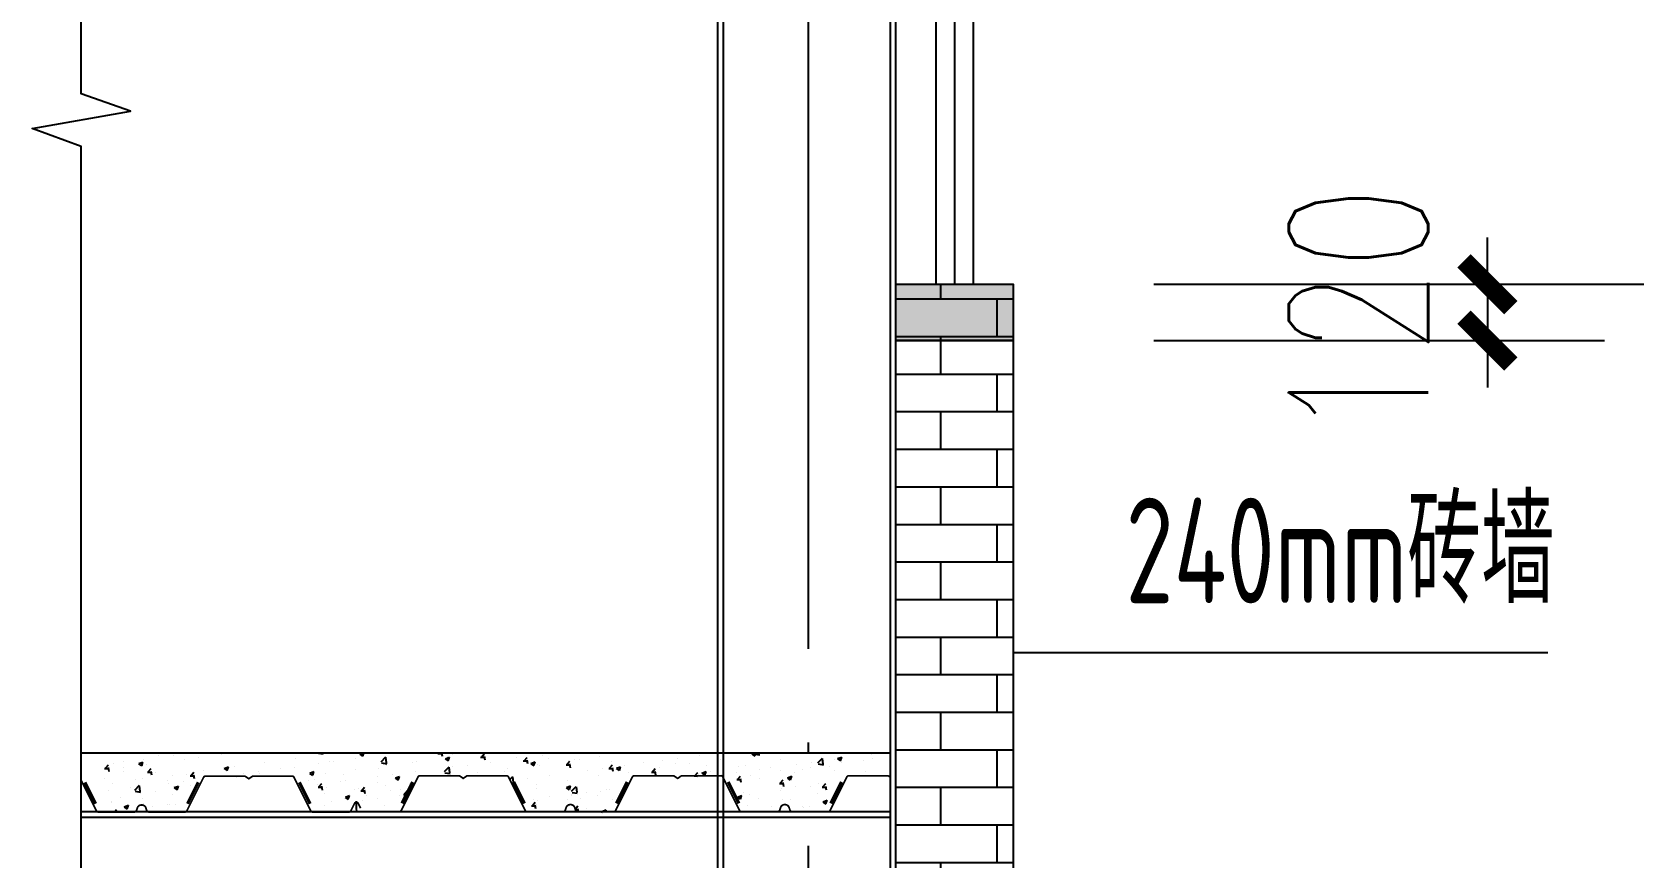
# Model space of a CAD drawing. Extents: x -89996 to 1006241, y -2176 to 440573.
# Drawn here: x 730231 to 733649, y 243946 to 245708 of the extents above; entities that cross this region are included whole.
import ezdxf
from ezdxf.enums import TextEntityAlignment as Align

# ---------------------------------------------------------------- set-up
doc = ezdxf.new("R2010")
doc.units = 0
doc.header["$LTSCALE"] = 1000
doc.header["$MEASUREMENT"] = 0
doc.linetypes.add('DOTE', pattern=[2.42, 2, -0.2, 0.02, -0.2])
for name, color, linetype in [('AXIS', 3, 'Continuous'), ('AXIS_DIM', 3, 'Continuous'), ('BOLT', 251, 'Continuous'), ('DIM_SYMB', 3, 'Continuous'), ('DOTE', 1, 'DOTE'), ('FZX', 31, 'Continuous'), ('GZ', 50, 'Continuous'), ('MC', 132, 'Continuous'), ('PUB_HATCH', 8, 'Continuous'), ('PUB_TITLE', 4, 'Continuous'), ('S', 2, 'Continuous'), ('THIN', 7, 'Continuous')]:
    doc.layers.add(name, color=color, linetype=linetype)
doc.styles.add('_TCH_DIM_T3', font='SIMPLEX', dxfattribs={"width": 0.705882, "bigfont": 'GBCBIG'})
doc.styles.add('TSSD_Label', font='tssdeng.shx', dxfattribs={"width": 0.7, "bigfont": 'hztxt.shx'})
doc.dimstyles.new('_TCH_ARCH&&100', dxfattribs={"dimtxt": 297.5, "dimasz": 100, "dimexe": 250, "dimexo": 300, "dimgap": 126.25, "dimtad": 1, "dimdec": 0, "dimzin": 0, "dimdsep": 46, "dimtxsty": '_TCH_DIM_T3', "dimblk": 'ARCHTICK', "dimcen": 0.09, "dimclrt": 7, "dimazin": 2, "dimtfac": 1, "dimtdec": 0, "dimtix": 1, "dimtmove": 2, "dimatfit": 3, "dimfxl": 0, "dimtolj": 1, "dimtzin": 0, "dimarcsym": 0})

# ---------------------------------------------------------------- blocks, each defined once
blk = doc.blocks.new('_ArchTick')
at = {"color": 0, "linetype": 'ByBlock', "const_width": 0.4}
blk.add_lwpolyline([(-0.5, -0.5), (0.5, 0.5)], dxfattribs=at)
blk = doc.blocks.new('*D157')
at = {"layer": 'AXIS', "color": 0, "lineweight": -2, "transparency": 16777216}
for p, q in [((733336.3, 245170.1), (733336.3, 245270.1)), ((732624.5, 245170.1), (733586.3, 245170.1)), ((733336.3, 245170.1), (733336.3, 245050.1)), ((732624.5, 245050.1), (733586.3, 245050.1)), ((733336.3, 245050.1), (733336.3, 244950.1))]:
    blk.add_line(p, q, dxfattribs=at)
at = {"layer": 'Defpoints', "color": 0, "transparency": 16777216}
for p in [(732324.5, 245170.1), (732324.5, 245050.1), (733336.3, 245050.1)]:
    blk.add_point(p, dxfattribs=at)
at = {"layer": 'AXIS', "color": 0, "lineweight": -2, "transparency": 16777216, "xscale": 100, "yscale": 100, "zscale": 100}
for p, rotation in [((733336.3, 245170.1), 270), ((733336.3, 245050.1), 90)]:
    blk.add_blockref('_ArchTick', p, dxfattribs=dict(at, rotation=rotation))
at = {"layer": 'AXIS', "color": 7, "transparency": 16777216, "insert": (733061.3, 245110.1), "char_height": 297.5, "attachment_point": 5, "rotation": 90, "style": '_TCH_DIM_T3'}
blk.add_mtext('\\A1;120', dxfattribs=at)
blk = doc.blocks.new('*D163')
at = {"layer": 'AXIS', "color": 0, "lineweight": -2, "transparency": 16777216}
for p, q in [((732624.5, 245170.1), (734586, 245170.1)), ((734336, 242670.1), (734336, 245170.1)), ((732624.5, 242670.1), (734586, 242670.1))]:
    blk.add_line(p, q, dxfattribs=at)
at = {"layer": 'Defpoints', "color": 0, "transparency": 16777216}
for p in [(732324.5, 245170.1), (734336, 245170.1), (732324.5, 242670.1)]:
    blk.add_point(p, dxfattribs=at)
at = {"layer": 'AXIS', "color": 0, "lineweight": -2, "transparency": 16777216, "xscale": 100, "yscale": 100, "zscale": 100}
for p, rotation in [((734336, 245170.1), 90), ((734336, 242670.1), 270)]:
    blk.add_blockref('_ArchTick', p, dxfattribs=dict(at, rotation=rotation))
at = {"layer": 'AXIS', "color": 7, "transparency": 16777216, "insert": (734061, 243920.1), "char_height": 297.5, "attachment_point": 5, "rotation": 90, "style": '_TCH_DIM_T3'}
blk.add_mtext('\\A1;2500', dxfattribs=at)
blk = doc.blocks.new('*D164')
at = {"layer": 'AXIS', "color": 0, "lineweight": -2, "transparency": 16777216}
for p, q in [((732624.5, 246670.1), (734586, 246670.1)), ((734336, 245170.1), (734336, 246670.1)), ((732624.5, 245170.1), (734586, 245170.1))]:
    blk.add_line(p, q, dxfattribs=at)
at = {"layer": 'Defpoints', "color": 0, "transparency": 16777216}
for p in [(732324.5, 246670.1), (734336, 246670.1), (732324.5, 245170.1)]:
    blk.add_point(p, dxfattribs=at)
at = {"layer": 'AXIS', "color": 0, "lineweight": -2, "transparency": 16777216, "xscale": 100, "yscale": 100, "zscale": 100}
for p, rotation in [((734336, 246670.1), 90), ((734336, 245170.1), 270)]:
    blk.add_blockref('_ArchTick', p, dxfattribs=dict(at, rotation=rotation))
at = {"layer": 'AXIS', "color": 7, "transparency": 16777216, "insert": (734061, 245920.1), "char_height": 297.5, "attachment_point": 5, "rotation": 90, "style": '_TCH_DIM_T3'}
blk.add_mtext('\\A1;1500', dxfattribs=at)
blk = doc.blocks.new('*D166')
at = {"layer": 'AXIS', "color": 0, "lineweight": -2, "transparency": 16777216}
for p, q in [((732724.5, 251670.1), (735093.9, 251670.1)), ((734843.9, 239670.1), (734843.9, 251670.1)), ((732737.6, 239670.1), (735093.9, 239670.1))]:
    blk.add_line(p, q, dxfattribs=at)
at = {"layer": 'Defpoints', "color": 0, "transparency": 16777216}
for p in [(732424.5, 251670.1), (734843.9, 251670.1), (732437.6, 239670.1)]:
    blk.add_point(p, dxfattribs=at)
at = {"layer": 'AXIS', "color": 0, "lineweight": -2, "transparency": 16777216, "xscale": 100, "yscale": 100, "zscale": 100}
for p, rotation in [((734843.9, 251670.1), 90), ((734843.9, 239670.1), 270)]:
    blk.add_blockref('_ArchTick', p, dxfattribs=dict(at, rotation=rotation))
at = {"layer": 'AXIS', "color": 7, "transparency": 16777216, "insert": (734568.9, 245670.1), "char_height": 297.5, "attachment_point": 5, "rotation": 90, "style": '_TCH_DIM_T3'}
blk.add_mtext('\\A1;12000', dxfattribs=at)

msp = doc.modelspace()

# ---------------------------------------------------------------- hatches: boundary and pattern name
at = {"layer": 'BOLT'}
h = msp.add_hatch(dxfattribs=at)
h.set_pattern_fill('AR-BRSTD', color=256, scale=100)
h.set_pattern_definition([(0, (117864.75, -246671.62), (0, 80.138549), []), (90, (117864.75, -246671.62), (-120.1928, 80.138549), [80.13855, -80.13854])])
h.paths.add_polyline_path([(732324.48, 243029.04), (732074.48, 243029.04), (732074.48, 243851.35), (732100.35, 243851.35), (732100.35, 243871.35), (732314.48, 243871.35), (732314.48, 244021.35), (732324.48, 244021.35)])
h.paths.add_polyline_path([(732324.48, 244021.35), (732314.48, 244021.35), (732314.48, 243871.35), (732074.48, 243871.35), (732074.48, 245170.11), (732324.48, 245170.11)])
h = msp.add_hatch(color=256, dxfattribs=at)
h.dxf.hatch_style = 1
h.paths.add_polyline_path([(732324.48, 245170.11), (732074.48, 245170.11), (732074.48, 245050.11), (732324.48, 245050.11)])

# ---------------------------------------------------------------- linework, layer by layer
at = {"color": 9, "linetype": 'Continuous'}
for p, q in [((730403.93, 244148.35, 1.55), (730403.93, 244148.35, 1.55)), ((730425.79, 244151.81, 1.55), (730425.79, 244151.81, 1.55)), ((730458.7, 244147.45, 1.55), (730467.59, 244150.86, 1.55)), ((730464.98, 244143, 1.55), (730467.55, 244150.68, 1.55)), ((730469.13, 244157.29, 1.55), (730469.13, 244157.29, 1.55)), ((730499.85, 244164.52, 1.55), (730499.85, 244164.52, 1.55)), ((730533.28, 244165.42, 1.55), (730533.28, 244165.42, 1.55)), ((730555.31, 244156.2, 1.55), (730555.31, 244156.2, 1.55)), ((730587.11, 244160.38, 1.55), (730587.11, 244160.38, 1.55)), ((730635.21, 244166.71, 1.55), (730635.21, 244166.71, 1.55)), ((730727.05, 244149.74, 1.55), (730727.05, 244149.74, 1.55)), ((730793.02, 244159.26, 1.55), (730793.02, 244159.26, 1.55)), ((730842.07, 244169.98, 1.55), (730852.35, 244168.39, 1.55)), ((730842.1, 244148.26, 1.55), (730842.1, 244148.26, 1.55)), ((730858.22, 244168.2, 1.55), (730858.22, 244168.2, 1.55)), ((730864.93, 244152.31, 1.55), (730864.93, 244152.31, 1.55)), ((730873.9, 244152.45, 1.55), (730873.9, 244152.45, 1.55)), ((730921.99, 244158.78, 1.55), (730921.99, 244158.78, 1.55)), ((730930.13, 244167.51, 1.55), (730936.44, 244163.25, 1.55)), ((730930.44, 244168.07, 1.55), (730935.4, 244169.97, 1.55)), ((730936.72, 244163.62, 1.55), (730938.85, 244169.97, 1.55)), ((730939, 244165.03, 1.55), (730939, 244165.03, 1.55)), ((730975.77, 244151.55, 1.55), (730985.66, 244161.86, 1.55)), ((730976.59, 244149.12, 1.55), (730987.89, 244147.37, 1.55)), ((730987.3, 244149, 1.55), (730985.89, 244161.06, 1.55)), ((731002.2, 244169.34, 1.55), (731002.2, 244169.34, 1.55)), ((731043.49, 244149.85, 1.55), (731043.49, 244149.85, 1.55)), ((731052, 244152.52, 1.55), (731052, 244152.52, 1.55)), ((731060.93, 244169.76, 1.55), (731060.93, 244169.76, 1.55)), ((731097.09, 244169.14, 1.55), (731104.68, 244168.48, 1.55)), ((731098.87, 244169.34, 1.55), (731099.37, 244169.94, 1.55)), ((731106.52, 244162.71, 1.55), (731105.19, 244169.94, 1.55)), ((731112.64, 244157.34, 1.55), (731118.96, 244153.08, 1.55)), ((731112.96, 244157.89, 1.55), (731121.85, 244161.31, 1.55)), ((731116.14, 244160.65, 1.55), (731116.14, 244160.65, 1.55)), ((731117.56, 244162.57, 1.55), (731117.56, 244162.57, 1.55)), ((731119.23, 244153.45, 1.55), (731121.81, 244161.13, 1.55)), ((731128.72, 244166.9, 1.55), (731128.72, 244166.9, 1.55)), ((731188.18, 244161.17, 1.55), (731195.77, 244160.51, 1.55)), ((731189.96, 244161.37, 1.55), (731196.08, 244168.67, 1.55)), ((731197.61, 244154.74, 1.55), (731196.14, 244162.7, 1.55)), ((731196.52, 244164.03, 1.55), (731196.52, 244164.03, 1.55)), ((731208.78, 244150.84, 1.55), (731208.78, 244150.84, 1.55)), ((731264.32, 244161.17, 1.55), (731264.32, 244161.17, 1.55)), ((731279.27, 244153.2, 1.55), (731286.86, 244152.54, 1.55)), ((731281.05, 244153.4, 1.55), (731287.18, 244160.7, 1.55)), ((731288.71, 244146.77, 1.55), (731287.24, 244154.73, 1.55)), ((731288.99, 244161.4, 1.55), (731288.99, 244161.4, 1.55)), ((731295.47, 244147.72, 1.55), (731304.37, 244151.14, 1.55)), ((731301.75, 244143.28, 1.55), (731304.32, 244150.96, 1.55)), ((731320.78, 244165.59, 1.55), (731320.78, 244165.59, 1.55)), ((731332.11, 244158.3, 1.55), (731332.11, 244158.3, 1.55)), ((731372.15, 244145.43, 1.55), (731378.27, 244152.73, 1.55)), ((731375.88, 244154.49, 1.55), (731375.88, 244154.49, 1.55)), ((731388.25, 244156.26, 1.55), (731388.25, 244156.26, 1.55)), ((731399.91, 244155.44, 1.55), (731399.91, 244155.44, 1.55)), ((731441.09, 244163.43, 1.55), (731441.09, 244163.43, 1.55)), ((731462.32, 244168.98, 1.55), (731462.32, 244168.98, 1.55)), ((731467.7, 244152.57, 1.55), (731467.7, 244152.57, 1.55)), ((731535.5, 244149.71, 1.55), (731535.5, 244149.71, 1.55)), ((731575.78, 244153.47, 1.55), (731575.78, 244153.47, 1.55)), ((731607.57, 244157.65, 1.55), (731607.57, 244157.65, 1.55)), ((731655.67, 244163.99, 1.55), (731655.67, 244163.99, 1.55)), ((731699.01, 244155.88, 1.55), (731699.01, 244155.88, 1.55)), ((731764.97, 244165.4, 1.55), (731764.97, 244165.4, 1.55)), ((731766.9, 244167.79, 1.55), (731773.21, 244163.53, 1.55)), ((731767.21, 244168.34, 1.55), (731771.11, 244169.84, 1.55)), ((731772.99, 244167.73, 1.55), (731784.29, 244165.98, 1.55)), ((731773.49, 244163.9, 1.55), (731775.48, 244169.84, 1.55)), ((731783.7, 244167.6, 1.55), (731783.44, 244169.83, 1.55)), ((731827.4, 244156.77, 1.55), (731827.4, 244156.77, 1.55)), ((731894.36, 244149.72, 1.55), (731894.36, 244149.72, 1.55)), ((731901.46, 244169.48, 1.55), (731901.46, 244169.48, 1.55)), ((731907.71, 244149.13, 1.55), (731917.6, 244159.44, 1.55)), ((731919.24, 244146.58, 1.55), (731917.83, 244158.64, 1.55)), ((731942.46, 244156.05, 1.55), (731942.46, 244156.05, 1.55)), ((731949.41, 244157.62, 1.55), (731955.73, 244153.36, 1.55)), ((731949.73, 244158.17, 1.55), (731958.62, 244161.58, 1.55)), ((731956, 244153.73, 1.55), (731958.58, 244161.4, 1.55)), ((731958.74, 244149.71, 1.55), (731958.74, 244149.71, 1.55)), ((732005.96, 244154.31, 1.55), (732005.96, 244154.31, 1.55)), ((732022.66, 244166.61, 1.55), (732022.66, 244166.61, 1.55)), ((732023.95, 244158.66, 1.55), (732023.95, 244158.66, 1.55)), ((730385.02, 244116.45, 1.55), (730385.02, 244116.45, 1.55)), ((730385.97, 244137.37, 1.55), (730393.57, 244136.7, 1.55)), ((730387.75, 244137.57, 1.55), (730393.87, 244144.86, 1.55)), ((730395.41, 244130.94, 1.55), (730393.94, 244138.9, 1.55)), ((730395.21, 244135.12, 1.55), (730395.21, 244135.12, 1.55)), ((730426.04, 244130.64, 1.55), (730426.04, 244130.64, 1.55)), ((730427.01, 244139.3, 1.55), (730427.01, 244139.3, 1.55)), ((730458.39, 244146.9, 1.55), (730464.7, 244142.63, 1.55)), ((730467.59, 244115.01, 1.55), (730467.59, 244115.01, 1.55)), ((730475.11, 244145.64, 1.55), (730475.11, 244145.64, 1.55)), ((730477.07, 244129.4, 1.55), (730484.66, 244128.73, 1.55)), ((730478.84, 244129.6, 1.55), (730484.97, 244136.89, 1.55)), ((730486.5, 244122.97, 1.55), (730485.03, 244130.93, 1.55)), ((730493.84, 244127.78, 1.55), (730493.84, 244127.78, 1.55)), ((730531.74, 244123.14, 1.55), (730531.74, 244123.14, 1.55)), ((730561.63, 244124.91, 1.55), (730561.63, 244124.91, 1.55)), ((730568.16, 244121.43, 1.55), (730575.75, 244120.76, 1.55)), ((730569.94, 244121.63, 1.55), (730576.06, 244128.93, 1.55)), ((730577.59, 244115, 1.55), (730576.12, 244122.96, 1.55)), ((730597.7, 244132.66, 1.55), (730597.7, 244132.66, 1.55)), ((730629.43, 244122.05, 1.55), (730629.43, 244122.05, 1.55)), ((730640.9, 244136.72, 1.55), (730647.22, 244132.46, 1.55)), ((730641.22, 244137.27, 1.55), (730650.11, 244140.69, 1.55)), ((730647.49, 244132.83, 1.55), (730650.07, 244140.51, 1.55)), ((730662.91, 244141.61, 1.55), (730662.91, 244141.61, 1.55)), ((730666.57, 244120.26, 1.55), (730667.15, 244120.96, 1.55)), ((730682, 244127.18, 1.55), (730682, 244127.18, 1.55)), ((730697.22, 244119.19, 1.55), (730697.22, 244119.19, 1.55)), ((730713.8, 244131.37, 1.55), (730713.8, 244131.37, 1.55)), ((730716.8, 244126.89, 1.55), (730716.8, 244126.89, 1.55)), ((730761.9, 244137.7, 1.55), (730761.9, 244137.7, 1.55)), ((730790.87, 244139.6, 1.55), (730790.87, 244139.6, 1.55)), ((730791.47, 244116.98, 1.55), (730791.47, 244116.98, 1.55)), ((730823.42, 244126.55, 1.55), (730829.73, 244122.29, 1.55)), ((730823.73, 244127.1, 1.55), (730832.63, 244130.52, 1.55)), ((730830.01, 244122.66, 1.55), (730832.59, 244130.34, 1.55)), ((730856.68, 244125.92, 1.55), (730856.68, 244125.92, 1.55)), ((730895.36, 244124.43, 1.55), (730895.36, 244124.43, 1.55)), ((730920.83, 244134.05, 1.55), (730920.83, 244134.05, 1.55)), ((730968.79, 244119.25, 1.55), (730968.79, 244119.25, 1.55)), ((730969.43, 244137.14, 1.55), (730969.43, 244137.14, 1.55)), ((730986.79, 244143.57, 1.55), (730986.79, 244143.57, 1.55)), ((731000.58, 244123.43, 1.55), (731000.58, 244123.43, 1.55)), ((731005.93, 244116.38, 1.55), (731012.25, 244112.12, 1.55)), ((731006.25, 244116.93, 1.55), (731015.14, 244120.35, 1.55)), ((731012.53, 244112.49, 1.55), (731015.1, 244120.17, 1.55)), ((731048.68, 244129.77, 1.55), (731048.68, 244129.77, 1.55)), ((731111.31, 244130.53, 1.55), (731121.2, 244140.84, 1.55)), ((731112.13, 244128.1, 1.55), (731123.43, 244126.35, 1.55)), ((731122.84, 244127.97, 1.55), (731121.43, 244140.04, 1.55)), ((731128.89, 244140.33, 1.55), (731128.89, 244140.33, 1.55)), ((731160.68, 244144.51, 1.55), (731160.68, 244144.51, 1.55)), ((731180.56, 244127.89, 1.55), (731180.56, 244127.89, 1.55)), ((731240.12, 244130.84, 1.55), (731240.12, 244130.84, 1.55)), ((731245.77, 244136.83, 1.55), (731245.77, 244136.83, 1.55)), ((731250.51, 244113.33, 1.55), (731256.74, 244119.81, 1.55)), ((731258.38, 244106.95, 1.55), (731256.97, 244119.01, 1.55)), ((731287.37, 244115.5, 1.55), (731287.37, 244115.5, 1.55)), ((731295.16, 244147.17, 1.55), (731301.47, 244142.91, 1.55)), ((731309.92, 244144.96, 1.55), (731309.92, 244144.96, 1.55)), ((731314.19, 244143.55, 1.55), (731314.19, 244143.55, 1.55)), ((731335.47, 244121.83, 1.55), (731335.47, 244121.83, 1.55)), ((731370.37, 244145.23, 1.55), (731377.96, 244144.57, 1.55)), ((731379.8, 244138.8, 1.55), (731378.33, 244146.76, 1.55)), ((731415.68, 244132.39, 1.55), (731415.68, 244132.39, 1.55)), ((731439.54, 244121.15, 1.55), (731439.54, 244121.15, 1.55)), ((731447.47, 244136.58, 1.55), (731447.47, 244136.58, 1.55)), ((731461.46, 244137.26, 1.55), (731469.05, 244136.6, 1.55)), ((731463.24, 244137.46, 1.55), (731469.36, 244144.76, 1.55)), ((731470.89, 244130.82, 1.55), (731469.42, 244138.79, 1.55)), ((731477.67, 244137, 1.55), (731483.99, 244132.74, 1.55)), ((731477.99, 244137.55, 1.55), (731486.88, 244140.96, 1.55)), ((731484.26, 244133.11, 1.55), (731486.84, 244140.78, 1.55)), ((731495.57, 244142.91, 1.55), (731495.57, 244142.91, 1.55)), ((731503.69, 244129.28, 1.55), (731503.69, 244129.28, 1.55)), ((731552.55, 244129.29, 1.55), (731560.14, 244128.63, 1.55)), ((731554.33, 244129.49, 1.55), (731560.45, 244136.79, 1.55)), ((731561.98, 244122.85, 1.55), (731560.51, 244130.82, 1.55)), ((731569.65, 244138.8, 1.55), (731569.65, 244138.8, 1.55)), ((731603.29, 244146.85, 1.55), (731603.29, 244146.85, 1.55)), ((731605.2, 244118.63, 1.55), (731605.2, 244118.63, 1.55)), ((731634.86, 244147.75, 1.55), (731634.86, 244147.75, 1.55)), ((731643.64, 244121.32, 1.55), (731651.23, 244120.66, 1.55)), ((731645.42, 244121.52, 1.55), (731651.55, 244128.82, 1.55)), ((731652.08, 244120.26, 1.55), (731651.6, 244122.85, 1.55)), ((731660.19, 244126.83, 1.55), (731666.5, 244122.57, 1.55)), ((731660.5, 244127.38, 1.55), (731669.4, 244130.79, 1.55)), ((731666.78, 244122.94, 1.55), (731669.35, 244130.61, 1.55)), ((731671.09, 244143.98, 1.55), (731671.09, 244143.98, 1.55)), ((731679.27, 244131.34, 1.55), (731679.27, 244131.34, 1.55)), ((731702.47, 244124.45, 1.55), (731702.47, 244124.45, 1.55)), ((731734.26, 244128.64, 1.55), (731734.26, 244128.64, 1.55)), ((731736.52, 244113.55, 1.55), (731742.64, 244120.85, 1.55)), ((731738.88, 244141.12, 1.55), (731738.88, 244141.12, 1.55)), ((731744.16, 244106.91, 1.55), (731742.7, 244114.88, 1.55)), ((731753.33, 244144.05, 1.55), (731753.33, 244144.05, 1.55)), ((731763.42, 244123.12, 1.55), (731763.42, 244123.12, 1.55)), ((731782.36, 244134.97, 1.55), (731782.36, 244134.97, 1.55)), ((731783.76, 244116.17, 1.55), (731783.76, 244116.17, 1.55)), ((731806.68, 244138.25, 1.55), (731806.68, 244138.25, 1.55)), ((731828.63, 244132.06, 1.55), (731828.63, 244132.06, 1.55)), ((731842.7, 244116.66, 1.55), (731849.02, 244112.4, 1.55)), ((731843.02, 244117.21, 1.55), (731851.91, 244120.62, 1.55)), ((731849.3, 244112.77, 1.55), (731851.87, 244120.44, 1.55)), ((731857.83, 244128.88, 1.55), (731857.83, 244128.88, 1.55)), ((731862.57, 244145.53, 1.55), (731862.57, 244145.53, 1.55)), ((731874.47, 244135.39, 1.55), (731874.47, 244135.39, 1.55)), ((731892.78, 244140.19, 1.55), (731892.78, 244140.19, 1.55)), ((731908.53, 244146.71, 1.55), (731919.83, 244144.95, 1.55)), ((731931.89, 244141.59, 1.55), (731931.89, 244141.59, 1.55)), ((731942.27, 244132.52, 1.55), (731942.27, 244132.52, 1.55)), ((732010.06, 244129.66, 1.55), (732010.06, 244129.66, 1.55)), ((732021.05, 244120.7, 1.55), (732021.05, 244120.7, 1.55)), ((730393.6, 244089.21, 1.55), (730393.6, 244089.21, 1.55)), ((730402.38, 244106.07, 1.55), (730402.38, 244106.07, 1.55)), ((730441.7, 244095.55, 1.55), (730441.7, 244095.55, 1.55)), ((730450.45, 244090.9, 1.55), (730460.34, 244101.21, 1.55)), ((730451.27, 244088.47, 1.55), (730462.57, 244086.72, 1.55)), ((730452.82, 244113.58, 1.55), (730452.82, 244113.58, 1.55)), ((730461.98, 244088.35, 1.55), (730460.57, 244100.41, 1.55)), ((730494.61, 244088.75, 1.55), (730494.61, 244088.75, 1.55)), ((730520.61, 244110.72, 1.55), (730520.61, 244110.72, 1.55)), ((730521.9, 244106.11, 1.55), (730521.9, 244106.11, 1.55)), ((730530.19, 244080.86, 1.55), (730530.19, 244080.86, 1.55)), ((730534.19, 244095.76, 1.55), (730540.51, 244091.5, 1.55)), ((730534.51, 244096.31, 1.55), (730543.4, 244099.73, 1.55)), ((730540.79, 244091.87, 1.55), (730543.36, 244099.55, 1.55)), ((730553.7, 244110.29, 1.55), (730553.7, 244110.29, 1.55)), ((730568.67, 244101.46, 1.55), (730568.67, 244101.46, 1.55)), ((730588.41, 244107.86, 1.55), (730588.41, 244107.86, 1.55)), ((730808.69, 244098.17, 1.55), (730808.69, 244098.17, 1.55)), ((730821.3, 244111.71, 1.55), (730821.3, 244111.71, 1.55)), ((730832.81, 244113.46, 1.55), (730832.81, 244113.46, 1.55)), ((730840.49, 244102.36, 1.55), (730840.49, 244102.36, 1.55)), ((730841.43, 244097.52, 1.55), (730849.03, 244096.86, 1.55)), ((730843.21, 244097.72, 1.55), (730849.34, 244105.02, 1.55)), ((730850.87, 244091.09, 1.55), (730849.4, 244099.05, 1.55)), ((730855.13, 244083.64, 1.55), (730855.13, 244083.64, 1.55)), ((730859.59, 244096.4, 1.55), (730859.59, 244096.4, 1.55)), ((730888.58, 244108.69, 1.55), (730888.58, 244108.69, 1.55)), ((730900.61, 244110.59, 1.55), (730900.61, 244110.59, 1.55)), ((730919.28, 244091.78, 1.55), (730919.28, 244091.78, 1.55)), ((730927.39, 244093.53, 1.55), (730927.39, 244093.53, 1.55)), ((730932.53, 244089.55, 1.55), (730940.12, 244088.89, 1.55)), ((730934.31, 244089.75, 1.55), (730940.43, 244097.05, 1.55)), ((730941.96, 244083.12, 1.55), (730940.49, 244091.08, 1.55)), ((730943.86, 244079.98, 1.55), (730943.86, 244079.98, 1.55)), ((730968.4, 244107.73, 1.55), (730968.4, 244107.73, 1.55)), ((730985.24, 244101.3, 1.55), (730985.24, 244101.3, 1.55)), ((730995.18, 244090.67, 1.55), (730995.18, 244090.67, 1.55)), ((731015.27, 244079.68, 1.55), (731015.27, 244079.68, 1.55)), ((731017.93, 244092.7, 1.55), (731017.93, 244092.7, 1.55)), ((731023.62, 244081.58, 1.55), (731031.21, 244080.92, 1.55)), ((731025.4, 244081.78, 1.55), (731031.52, 244089.08, 1.55)), ((731033.05, 244075.15, 1.55), (731031.58, 244083.11, 1.55)), ((731036.2, 244104.86, 1.55), (731036.2, 244104.86, 1.55)), ((731050.45, 244110.24, 1.55), (731050.45, 244110.24, 1.55)), ((731254.14, 244106.08, 1.55), (731258.97, 244105.33, 1.55)), ((731255.58, 244111.31, 1.55), (731255.58, 244111.31, 1.55)), ((731307.38, 244093.41, 1.55), (731307.38, 244093.41, 1.55)), ((731308.37, 244102.69, 1.55), (731308.37, 244102.69, 1.55)), ((731370.96, 244096.04, 1.55), (731377.28, 244091.78, 1.55)), ((731371.28, 244096.59, 1.55), (731380.17, 244100, 1.55)), ((731374.33, 244112.21, 1.55), (731374.33, 244112.21, 1.55)), ((731375.18, 244090.54, 1.55), (731375.18, 244090.54, 1.55)), ((731377.56, 244092.15, 1.55), (731380.13, 244099.82, 1.55)), ((731382.27, 244082.3, 1.55), (731382.27, 244082.3, 1.55)), ((731382.39, 244088.48, 1.55), (731392.28, 244098.79, 1.55)), ((731383.01, 244080.49, 1.55), (731383.01, 244080.49, 1.55)), ((731383.21, 244086.06, 1.55), (731394.5, 244084.31, 1.55)), ((731393.92, 244085.93, 1.55), (731392.51, 244097.99, 1.55)), ((731414.06, 244086.49, 1.55), (731414.06, 244086.49, 1.55)), ((731442.97, 244087.68, 1.55), (731442.97, 244087.68, 1.55)), ((731457.07, 244093.2, 1.55), (731457.07, 244093.2, 1.55)), ((731462.16, 244092.82, 1.55), (731462.16, 244092.82, 1.55)), ((731734.73, 244113.35, 1.55), (731742.32, 244112.69, 1.55)), ((731736.31, 244076.25, 1.55), (731745.2, 244079.66, 1.55)), ((731748.95, 244084.88, 1.55), (731748.95, 244084.88, 1.55)), ((731761.88, 244080.84, 1.55), (731761.88, 244080.84, 1.55)), ((731825.83, 244105.38, 1.55), (731833.42, 244104.72, 1.55)), ((731827.09, 244089.78, 1.55), (731827.09, 244089.78, 1.55)), ((731827.61, 244105.58, 1.55), (731833.73, 244112.88, 1.55)), ((731829.16, 244095.44, 1.55), (731829.16, 244095.44, 1.55)), ((731835.26, 244098.94, 1.55), (731833.79, 244106.91, 1.55)), ((731860.95, 244099.63, 1.55), (731860.95, 244099.63, 1.55)), ((731891.24, 244097.92, 1.55), (731891.24, 244097.92, 1.55)), ((731906.33, 244084.44, 1.55), (731906.33, 244084.44, 1.55)), ((731909.05, 244105.96, 1.55), (731909.05, 244105.96, 1.55)), ((731916.92, 244097.41, 1.55), (731924.51, 244096.75, 1.55)), ((731918.7, 244097.61, 1.55), (731924.82, 244104.91, 1.55)), ((731926.35, 244090.97, 1.55), (731924.88, 244098.93, 1.55)), ((731957.2, 244107.44, 1.55), (731957.2, 244107.44, 1.55)), ((730400.77, 244066.09, 1.55), (730400.77, 244066.09, 1.55)), ((730400.84, 244063.79, 1.55), (730400.84, 244063.79, 1.55)), ((730406.88, 244043.84, 1.55), (730411.5, 244049.34, 1.55)), ((730408.29, 244045.46, 1.55), (730408.29, 244045.46, 1.55)), ((730420.54, 244076.03, 1.55), (730420.54, 244076.03, 1.55)), ((730427.49, 244054.8, 1.55), (730433.8, 244050.54, 1.55)), ((730427.8, 244055.35, 1.55), (730436.69, 244058.77, 1.55)), ((730434.08, 244050.91, 1.55), (730436.65, 244058.58, 1.55)), ((730450.97, 244048.15, 1.55), (730450.97, 244048.15, 1.55)), ((730466.04, 244072.73, 1.55), (730466.04, 244072.73, 1.55)), ((730468.57, 244063.22, 1.55), (730468.57, 244063.22, 1.55)), ((730488.49, 244056.02, 1.55), (730488.49, 244056.02, 1.55)), ((730520.29, 244060.2, 1.55), (730520.29, 244060.2, 1.55)), ((730525.04, 244060.86, 1.55), (730525.04, 244060.86, 1.55)), ((730536.36, 244060.36, 1.55), (730536.36, 244060.36, 1.55)), ((730568.39, 244066.53, 1.55), (730568.39, 244066.53, 1.55)), ((730855.17, 244058.6, 1.55), (730855.17, 244058.6, 1.55)), ((730869.8, 244067.27, 1.55), (730869.8, 244067.27, 1.55)), ((730875.34, 244046.04, 1.55), (730875.34, 244046.04, 1.55)), ((730899.22, 244075.42, 1.55), (730905.54, 244071.16, 1.55)), ((730899.54, 244075.97, 1.55), (730908.43, 244079.38, 1.55)), ((730905.82, 244071.53, 1.55), (730908.39, 244079.2, 1.55)), ((730935.38, 244069.16, 1.55), (730935.38, 244069.16, 1.55)), ((730967.17, 244073.34, 1.55), (730967.17, 244073.34, 1.55)), ((730983.7, 244059.02, 1.55), (730983.7, 244059.02, 1.55)), ((731296.89, 244057.67, 1.55), (731304.49, 244057.01, 1.55)), ((731298.68, 244057.87, 1.55), (731304.8, 244065.17, 1.55)), ((731302.06, 244071.74, 1.55), (731302.06, 244071.74, 1.55)), ((731306.33, 244051.24, 1.55), (731304.86, 244059.2, 1.55)), ((731306.83, 244060.41, 1.55), (731306.83, 244060.41, 1.55)), ((731308.94, 244067.77, 1.55), (731308.94, 244067.77, 1.55)), ((731334.16, 244076.35, 1.55), (731334.16, 244076.35, 1.55)), ((731372.79, 244069.93, 1.55), (731372.79, 244069.93, 1.55)), ((731390.06, 244050.25, 1.55), (731395.89, 244057.2, 1.55)), ((731390.07, 244049.52, 1.55), (731395.58, 244049.04, 1.55)), ((731397.33, 244043.76, 1.55), (731395.95, 244051.23, 1.55)), ((731401.95, 244073.48, 1.55), (731401.95, 244073.48, 1.55)), ((731413.44, 244052.6, 1.55), (731413.44, 244052.6, 1.55)), ((731438, 244078.87, 1.55), (731438, 244078.87, 1.55)), ((731447.09, 244045.46, 1.55), (731455.98, 244048.87, 1.55)), ((731454.28, 244043.76, 1.55), (731455.94, 244048.69, 1.55)), ((731469.75, 244070.62, 1.55), (731469.75, 244070.62, 1.55)), ((731735.99, 244075.7, 1.55), (731742.31, 244071.44, 1.55)), ((731740.93, 244059.16, 1.55), (731740.93, 244059.16, 1.55)), ((731742.59, 244071.81, 1.55), (731745.16, 244079.48, 1.55)), ((731758.2, 244059.01, 1.55), (731758.2, 244059.01, 1.55)), ((731781.95, 244073.36, 1.55), (731781.95, 244073.36, 1.55)), ((731808.72, 244056.3, 1.55), (731808.72, 244056.3, 1.55)), ((731825.54, 244047.51, 1.55), (731825.54, 244047.51, 1.55)), ((731827.54, 244049.54, 1.55), (731827.54, 244049.54, 1.55)), ((731832.27, 244071.72, 1.55), (731832.27, 244071.72, 1.55)), ((731849.74, 244070.49, 1.55), (731849.74, 244070.49, 1.55)), ((731875.64, 244055.87, 1.55), (731875.64, 244055.87, 1.55)), ((731876.52, 244053.43, 1.55), (731876.52, 244053.43, 1.55)), ((731889.69, 244055.64, 1.55), (731889.69, 244055.64, 1.55)), ((731917.54, 244067.63, 1.55), (731917.54, 244067.63, 1.55)), ((731918.51, 244065.53, 1.55), (731924.83, 244061.26, 1.55)), ((731918.83, 244066.08, 1.55), (731927.72, 244069.49, 1.55)), ((731925.1, 244061.64, 1.55), (731927.68, 244069.31, 1.55)), ((731446.77, 244044.91, 1.55), (731448.47, 244043.76, 1.55)), ((731795.75, 244045.35, 1.55), (731795.75, 244045.35, 1.55))]:
    msp.add_line(p, q, dxfattribs=at)
at = {"layer": 'AXIS_DIM'}
msp.add_line((732324.48, 244384.54), (733465.58, 244384.54), dxfattribs=at)
at = {"layer": 'DIM_SYMB'}
msp.add_lwpolyline([(730336.06, 239198.78), (730336.06, 245463.96), (730231.06, 245502.17), (730441.06, 245539.2), (730336.06, 245576.46), (730336.06, 251122.99)], dxfattribs=at)
at = {"layer": 'DOTE'}
msp.add_line((731887.6, 239552.4), (731887.6, 250823.58), dxfattribs=at)
at = {"layer": 'FZX'}
for points in [[(732074.48, 245170.11), (732324.48, 245170.11), (732324.48, 245050.11), (732074.48, 245050.11)], [(732324.48, 242670.11), (732074.48, 242670.11), (732074.48, 245050.11), (732324.48, 245050.11)]]:
    msp.add_lwpolyline(points, close=True, dxfattribs=at)
at = {"layer": 'GZ'}
for p, q in [((731706.48, 239690.11), (731706.48, 250670.11)), ((732062.48, 239690.11), (732062.48, 250660.11)), ((732074.48, 239690.11), (732074.48, 250670.11)), ((731694.48, 239690.11), (731694.48, 250192.6))]:
    msp.add_line(p, q, dxfattribs=at)
at = {"layer": 'MC'}
for p, q in [((732159.48, 246670.11), (732159.48, 245168.87)), ((732199.48, 246670.11), (732199.48, 245168.87)), ((732239.48, 246670.11), (732239.48, 245168.87))]:
    msp.add_line(p, q, dxfattribs=at)
at = {"layer": 'PUB_HATCH'}
msp.add_line((732062.48, 244170.11), (730336.06, 244170.11, -2.4), dxfattribs=at)
at = {"layer": 'PUB_TITLE'}
for p, q in [((730336.06, 244045.03), (732062.48, 244045.03)), ((730336.06, 244033.03), (732062.48, 244033.03))]:
    msp.add_line(p, q, dxfattribs=at)
at = {"layer": 'S', "const_width": 3.75}
for points, elevation in [([(730336.06, 244111.35), (730368.37, 244046.73, 0.284079), (730372.39, 244044.25), (730449.61, 244044.25, 0.3231651), (730453.88, 244047.33), (730455.79, 244053.08, -0.3231651), (730464.34, 244059.25), (730465.39, 244059.25, -0.3231651), (730473.93, 244053.08), (730475.84, 244047.33, 0.3231651), (730480.11, 244044.25), (730557.33, 244044.25, 0.284079), (730561.36, 244046.73), (730597.12, 244118.26, -0.284079), (730601.14, 244120.75), (730684.07, 244120.75, -0.1499643), (730686.59, 244119.97), (730693.61, 244115.22), (730700.63, 244119.97, -0.1499643), (730703.15, 244120.75), (730786.08, 244120.75, -0.284079), (730790.11, 244118.26), (730825.87, 244046.73, 0.284079), (730829.89, 244044.25), (730907.22, 244044.25, 0.284079), (730911.24, 244046.73), (730919.07, 244062.38, -0.620038), (730927.13, 244062.36), (730932.01, 244052.46)], 2.07), ([(730923.07, 244067.53), (730923.07, 244049.53, 0.4142136), (730927.57, 244045.03), (731014.79, 244045.03, 0.284079), (731018.81, 244047.52), (731054.58, 244119.04, -0.284079), (731058.6, 244121.53), (731141.53, 244121.53, -0.1499643), (731144.05, 244120.76), (731151.07, 244116), (731158.09, 244120.76, -0.1499643), (731160.61, 244121.53), (731243.54, 244121.53, -0.284079), (731247.56, 244119.04), (731283.33, 244047.52, 0.284079), (731287.35, 244045.03), (731364.57, 244045.03, 0.3231651), (731368.84, 244048.11), (731370.75, 244053.87, -0.3231651), (731379.3, 244060.03), (731380.35, 244060.03, -0.3231651), (731388.89, 244053.87), (731390.8, 244048.11, 0.3231651), (731395.07, 244045.03), (731472.29, 244045.03, 0.284079), (731476.31, 244047.52), (731512.08, 244119.04, -0.284079), (731516.1, 244121.53), (731599.03, 244121.53, -0.1499643), (731601.55, 244120.76), (731608.57, 244116), (731615.59, 244120.76, -0.1499643), (731618.11, 244121.53), (731701.04, 244121.53, -0.284079), (731705.06, 244119.04), (731740.83, 244047.52, 0.284079), (731744.85, 244045.03), (731822.07, 244045.03, 0.3231651), (731826.34, 244048.11), (731828.25, 244053.87, -0.3231651), (731836.8, 244060.03), (731837.85, 244060.03, -0.3231651), (731846.39, 244053.87), (731848.3, 244048.11, 0.3231651), (731852.57, 244045.03), (731929.79, 244045.03, 0.284079), (731933.81, 244047.52), (731969.58, 244119.04, -0.284079), (731973.6, 244121.53), (732056.53, 244121.53, -0.1499643), (732059.05, 244120.76), (732062.48, 244118.44)], 0)]:
    msp.add_lwpolyline(points, format="xyb", dxfattribs=dict(at, elevation=elevation))
at = {"layer": 'S', "const_width": 6.75}
for points, elevation in [([(730343.93, 244107.61), (730366.78, 244061.9)], 2.07), ([(730585.8, 244107.61), (730562.94, 244061.9)], 2.07), ([(730801.43, 244107.61), (730824.28, 244061.9)], 2.07), ([(731043.26, 244108.39), (731020.4, 244062.69)], 0), ([(731258.89, 244108.39), (731281.74, 244062.69)], 0), ([(731500.76, 244108.39), (731477.9, 244062.69)], 0), ([(731716.39, 244108.39), (731739.24, 244062.69)], 0), ([(731958.26, 244108.39), (731935.4, 244062.69)], 0)]:
    msp.add_lwpolyline(points, dxfattribs=dict(at, elevation=elevation))

# ---------------------------------------------------------------- texts
at = {"layer": 'THIN', "style": 'TSSD_Label', "width": 0.7}
msp.add_text('240mm砖墙', height=225, dxfattribs=at).set_placement((733480.26, 244422.07), align=Align.BOTTOM_RIGHT)

# ---------------------------------------------------------------- dimensions: what is measured, and where the dimension line sits
at = {"layer": 'AXIS'}
for base, p1, p2, picture, middle in [((734843.93, 251670.11), (732437.6, 239670.11), (732424.48, 251670.11), '*D166', (734568.93, 245670.11)), ((734336.05, 246670.11), (732324.48, 245170.11), (732324.48, 246670.11), '*D164', (734061.05, 245920.11)), ((734336.05, 245170.11), (732324.48, 242670.11), (732324.48, 245170.11), '*D163', (734061.05, 243920.11))]:
    dim = msp.add_linear_dim(base=base, p1=p1, p2=p2, angle=90, dimstyle='_TCH_ARCH&&100', dxfattribs=at)
    dim.commit()
    dim.dimension.update_dxf_attribs({"geometry": picture, "text_midpoint": middle})
dim = msp.add_linear_dim(base=(733336.29, 245050.11), p1=(732324.48, 245170.11), p2=(732324.48, 245050.11), angle=90, text='120', dimstyle='_TCH_ARCH&&100', dxfattribs=at)
dim.commit()
dim.dimension.update_dxf_attribs({"geometry": '*D157', "text_midpoint": (733061.29, 245110.11)})

doc.saveas('drawing.dxf')
